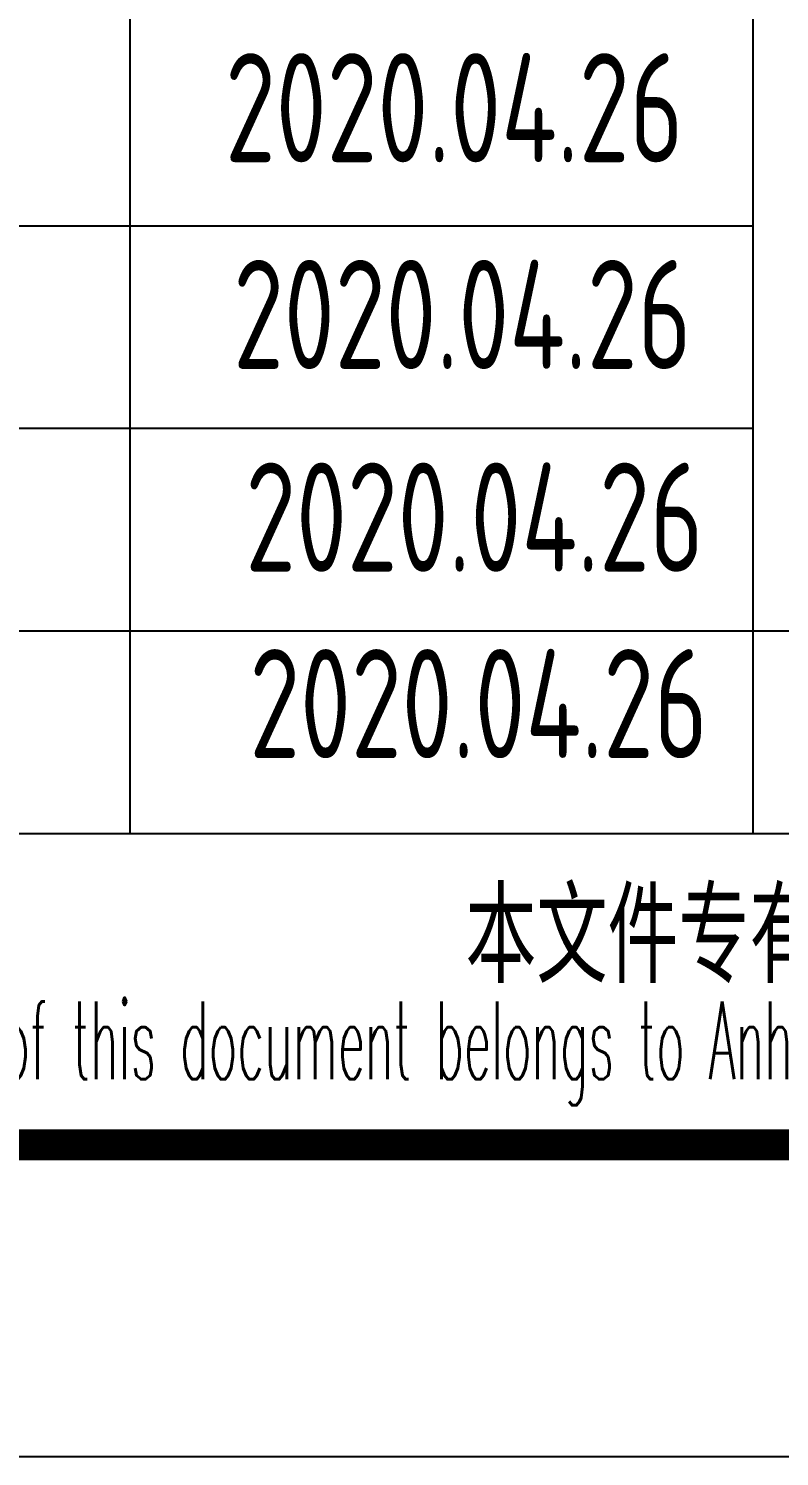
# Model space of a CAD drawing. Extents: x 1234595 to 2088511, y -80443 to 75292.
# Drawn here: x 1320832 to 1323243, y 14580 to 19163 of the extents above; entities that cross this region are included whole.
import ezdxf
from ezdxf.enums import TextEntityAlignment as Align

# ---------------------------------------------------------------- set-up
doc = ezdxf.new("R2010")
doc.units = 0
doc.header["$LTSCALE"] = 1000
doc.header["$MEASUREMENT"] = 0
doc.linetypes.add('2', pattern=[18.5, 12, -3, 0.5, -3])
doc.layers.get('0').update_dxf_attribs({"linetype": 'CONTINUOUS'})
doc.layers.add('PUB_TITLE', color=4, linetype='CONTINUOUS')
doc.styles.add('ECEC_TQ', font='txt_l.shx', dxfattribs={"bigfont": 'hztxt_l.shx'})
doc.styles.add('sceie', font='sceie.shx', dxfattribs={"width": 0.7, "bigfont": 'sceic.shx'})

# ---------------------------------------------------------------- blocks, each defined once
blk = doc.blocks.new('qm')
at = {"style": 'sceie', "width": 0.8}
for p in [(-941169.6, -984626.3), (-941208.7, -985276.9), (-941182.6, -985940.5), (-941143.6, -986591.1), (-941130.5, -987189.7)]:
    blk.add_attdef('2020.04.26', text='', height=350, dxfattribs=at).set_placement(p, align=Align.MIDDLE)

msp = doc.modelspace()

# ---------------------------------------------------------------- linework, layer by layer
for p, q in [((1321158.5, 16579.7), (1321158.5, 19829.7)), ((1321158.5, 16579.7), (1321158.5, 19829.7)), ((1323158.5, 16579.7), (1323158.5, 19829.7)), ((1323158.5, 16579.7), (1323158.5, 19829.7)), ((1317658.5, 18529.7), (1323158.5, 18529.7)), ((1317658.5, 17879.7), (1323158.5, 17879.7)), ((1317658.5, 17229.7), (1323158.5, 17229.7)), ((1323158.5, 17229.7), (1335658.5, 17229.7)), ((1317658.5, 16579.7), (1335658.5, 16579.7)), ((1317658.5, 15579.7), (1335658.5, 15579.7))]:
    msp.add_line(p, q)
at = {"layer": 'PUB_TITLE'}
msp.add_lwpolyline([(1277258.5, 14579.7), (1336658.5, 14579.7), (1336658.5, 56579.7), (1277258.5, 56579.7)], close=True, dxfattribs=at)
at = {"layer": 'PUB_TITLE', "const_width": 100}
msp.add_lwpolyline([(1279758.5, 15579.7), (1335658.5, 15579.7), (1335658.5, 55579.7), (1279758.5, 55579.7)], close=True, dxfattribs=at)

# ---------------------------------------------------------------- block references
at = {"color": 4, "linetype": '2'}
ref = msp.add_blockref('qm', (2263407.5, 1004186.2), dxfattribs=at)
ref.add_attrib('2020.04.26', '2020.04.26', dxfattribs={"height": 350, "style": 'sceie', "width": 0.8}).set_placement((1322276.9, 16996.6), align=Align.MIDDLE)
ref.add_attrib('2020.04.26', '2020.04.26', dxfattribs={"height": 350, "style": 'sceie', "width": 0.8}).set_placement((1322263.9, 17595.1), align=Align.MIDDLE)
ref.add_attrib('2020.04.26', '2020.04.26', dxfattribs={"height": 350, "style": 'sceie', "width": 0.8}).set_placement((1322224.8, 18245.7), align=Align.MIDDLE)
ref.add_attrib('2020.04.26', '2020.04.26', dxfattribs={"height": 350, "style": 'sceie', "width": 0.8}).set_placement((1322198.8, 18909.3), align=Align.MIDDLE)

# ---------------------------------------------------------------- texts
for s, height, style, width, p in [('本文件专有权属安徽华东化工医药工程有限责任公司所有,未经许可不得复制或转让给第三方', 300, 'sceie', 0.8, (1326829.6, 16230.8)), ('The proprietary right of this document belongs to Anhui Huadong Chemical And Medical Engineering  Co.,Ltd.  and any replication or transfer to the 3rd. side is forbidden without its permission. ', 250, 'ECEC_TQ', 0.45, (1326658.5, 15879.7))]:
    msp.add_text(s, height=height, dxfattribs=dict(style=style, width=width)).set_placement(p, align=Align.MIDDLE)

doc.saveas('drawing.dxf')
